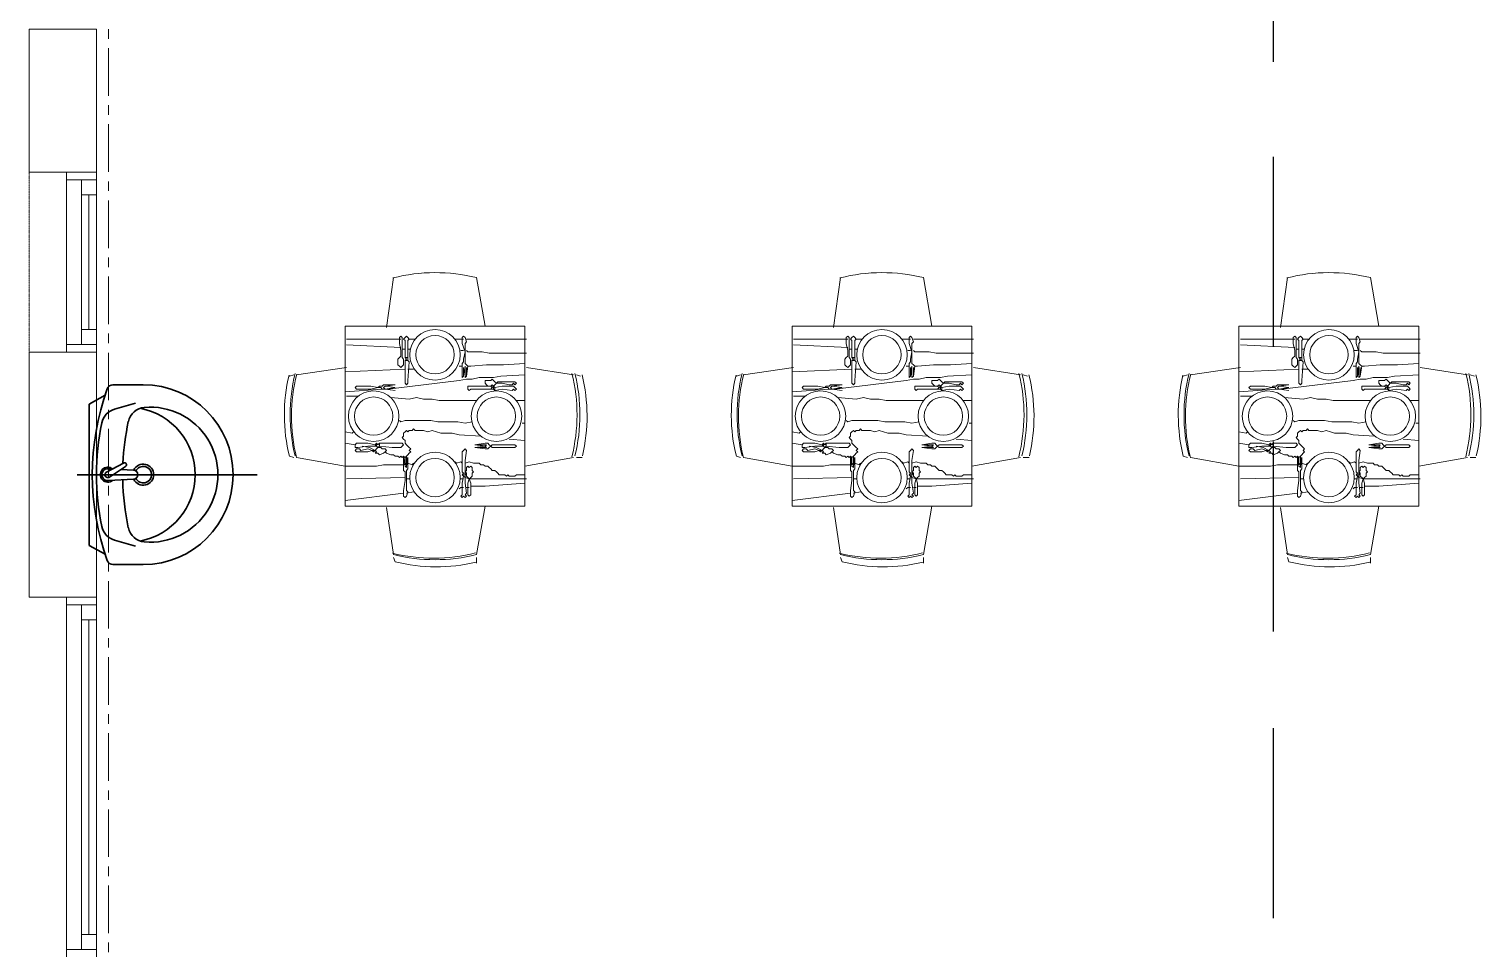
# Model space of a CAD drawing. Header units: millimetres. Extents: x 26027 to 581921, y 7230 to 233891.
# Drawn here: x 465586 to 470431, y 210907 to 213980 of the extents above; entities that cross this region are included whole.
import ezdxf

# ---------------------------------------------------------------- set-up
doc = ezdxf.new("R2010")
doc.units = ezdxf.units.MM
doc.header["$LTSCALE"] = 5
doc.linetypes.add('CENTER', pattern=[50.8, 31.75, -6.35, 6.35, -6.35])
doc.linetypes.add('HIDDEN2', pattern=[0.1875, 0.125, -0.0625])
for name, color, linetype, lineweight in [('Aluminum', 252, 'Continuous', 5), ('GE-ARCHITECTURAL_ELEMENTS', 8, 'Continuous', 30), ('Proj', 252, 'HIDDEN2', 5), ('SANIT', 252, 'Continuous', 5), ('Walls', 252, 'Continuous', 5)]:
    doc.layers.add(name, color=color, linetype=linetype, lineweight=lineweight)
for name, color, linetype in [('axes', 252, 'Continuous'), ('PDF2_Geometry', 252, 'Continuous'), ('PDF_Geometry', 252, 'Continuous')]:
    doc.layers.add(name, color=color, linetype=linetype)

# ---------------------------------------------------------------- blocks, each defined once
blk = doc.blocks.new('lav-manta 60')
at = {"layer": 'GE-ARCHITECTURAL_ELEMENTS'}
for p, q in [((-0.2658, -0.0529), (-0.2358, 0)), ((-0.2358, 0), (0.2358, 0)), ((0, 0.04), (0, -0.56)), ((0.2658, -0.0529), (0.2358, 0)), ((-0.3, -0.0789), (-0.3, -0.18)), ((-0.2185, -0.0841), (-0.2383, -0.1537)), ((-0.015, -0.1473), (-0.0199, -0.064)), ((0.0274, -0.121), (-0.0078, -0.0673)), ((0.0389, -0.1142), (0.0087, -0.0575)), ((0.0191, -0.077), (0.0199, -0.064)), ((0.2185, -0.0841), (0.2383, -0.1537)), ((0.3, -0.0789), (0.3, -0.18)), ((0.015, -0.1473), (0.0174, -0.1057))]:
    blk.add_line(p, q, dxfattribs=at)
for centre, radius, start, end in [((0, -0.8557), 0.8457, 70.1771, 109.8229), ((-0.1608, -0.1006), 0.06, 101.8086, 164.0794), ((0, -0.8696), 0.8457, 78.1914, 101.8086), ((0, -0.0617), 0.025, 320.7474, 220.368), ((0, -0.0617), 0.02, 353.2671, 186.682), ((0.1608, -0.1006), 0.06, 15.9206, 78.1914), ((-0.28, -0.0789), 0.02, 109.8229, 180), ((0, -0.0617), 0.00966, 25.4127, 215.9577), ((0.28, -0.0789), 0.02, 0, 70.1771), ((-0.1645, -0.189), 0.06, 102.0883, 174.8142), ((0, -0.9572), 0.8457, 91.1572, 102.0883), ((0, -0.9572), 0.8457, 88.5486, 88.844), ((0.0332, -0.1176), 0.00666, 210.6852, 30.6852), ((0, -0.9572), 0.8457, 77.9117, 87.4274), ((0.1645, -0.189), 0.06, 5.1858, 77.9117), ((0, -0.18), 0.3, 180, 0), ((0, -0.2039), 0.2252, 174.8142, 5.1858), ((0, -0.1282), 0.2252, 190.6097, 349.3903), ((0, -0.18), 0.035, 115.3106, 64.6894), ((0, -0.18), 0.0275, 117.1496, 62.8504), ((0, -0.1473), 0.015, 180, 0)]:
    blk.add_arc(centre, radius, start, end, dxfattribs=at)

msp = doc.modelspace()

# ---------------------------------------------------------------- linework, layer by layer
at = {"layer": 'Aluminum'}
for p, q in [((465710.8, 213502.3, 0), (465710.8, 212902.3, 0)), ((465810.8, 213502.3, 0), (465810.8, 212902.3, 0)), ((465710.8, 213477.3, 0), (465810.8, 213477.3, 0)), ((465760.8, 213477.3, 0), (465760.8, 212927.3, 0)), ((465760.8, 213427.3, 0), (465810.8, 213427.3, 0)), ((465785.8, 212977.3, 0), (465785.8, 213427.3, 0)), ((465760.8, 212977.3, 0), (465810.8, 212977.3, 0)), ((465710.8, 212927.3, 0), (465810.8, 212927.3, 0)), ((465710.8, 212084.3, 0), (465710.8, 210884.3, 0)), ((465710.8, 212059.3, 0), (465810.8, 212059.3, 0)), ((465760.8, 212059.3, 0), (465760.8, 210909.3, 0)), ((465810.8, 212084.3, 0), (465810.8, 210884.3, 0)), ((465760.8, 212009.3, 0), (465810.8, 212009.3, 0)), ((465785.8, 210959.3, 0), (465785.8, 212009.3, 0)), ((465760.8, 210959.3, 0), (465810.8, 210959.3, 0)), ((465710.8, 210909.3, 0), (465810.8, 210909.3, 0))]:
    msp.add_line(p, q, dxfattribs=at)
at = {"layer": 'axes', "linetype": 'CENTER', "lineweight": 0}
msp.add_line((465850.8, 120285.6, 2.4), (465850.8, 230891.1, 2.4), dxfattribs=at)
at = {"layer": 'PDF2_Geometry', "lineweight": 5, "elevation": -2.4}
for points in [[(466800.3, 213149.8, -0.124036), (467078.9, 213150.7), (467107.5, 212988.7)], [(468291.9, 213149.8, -0.124036), (468570.5, 213150.7), (468599.1, 212988.7)], [(469783.5, 213149.8, -0.124036), (470062.1, 213150.7), (470090.7, 212988.7)], [(466453.6, 212825.5, 0.120122), (466454.7, 212555.1), (466469, 212550.4)], [(466479.5, 212828.9, 0.124036), (466478.6, 212550.4), (466640.5, 212521.8), (466659.6, 212521.8), (466688.2, 212521.8), (466716.8, 212521.8), (466745.4, 212521.8), (466769.2, 212526.5), (466797.8, 212526.5), (466816.8, 212526.5), (466835.9, 212526.5), (466840.7, 212531.3), (466845.4, 212526.5), (466850.2, 212531.3), (466864.5, 212526.5), (466869.2, 212531.3)], [(467945.2, 212825.5, 0.120122), (467946.3, 212555.1), (467960.6, 212550.4)], [(467971.1, 212828.9, 0.124036), (467970.2, 212550.4), (468132.1, 212521.8), (468151.2, 212521.8), (468179.8, 212521.8), (468208.4, 212521.8), (468237, 212521.8), (468260.8, 212526.5), (468289.4, 212526.5), (468308.4, 212526.5), (468327.5, 212526.5), (468332.2, 212531.3), (468337, 212526.5), (468341.8, 212531.3), (468356.1, 212526.5), (468360.8, 212531.3)], [(469436.8, 212825.5, 0.120122), (469437.9, 212555.1), (469452.2, 212550.4)], [(469462.7, 212828.9, 0.124036), (469461.8, 212550.4), (469623.7, 212521.8), (469642.8, 212521.8), (469671.4, 212521.8), (469700, 212521.8), (469728.6, 212521.8), (469752.4, 212526.5), (469781, 212526.5), (469800, 212526.5), (469819.1, 212526.5), (469823.8, 212531.3), (469828.6, 212526.5), (469833.4, 212531.3), (469847.7, 212526.5), (469852.4, 212531.3)], [(467107.5, 212388.4), (467078.9, 212226.4, -0.122576), (466802.5, 212226.4), (466778.7, 212383.6)], [(468599.1, 212388.4), (468570.5, 212226.4, -0.122576), (468294.1, 212226.4), (468270.3, 212383.6)], [(470090.7, 212388.4), (470062.1, 212226.4, -0.122576), (469785.7, 212226.4), (469761.9, 212383.6)], [(467077.7, 212201.5, -0.120122), (466807.3, 212202.6), (466802.5, 212216.9)], [(468569.3, 212201.5, -0.120122), (468298.9, 212202.6), (468294.1, 212216.9)], [(470060.9, 212201.5, -0.120122), (469790.5, 212202.6), (469785.7, 212216.9)]]:
    msp.add_lwpolyline(points, format="xyb", dxfattribs=at)
for points in [[(466778.7, 212983.9), (466802.5, 213150.7)], [(468270.3, 212983.9), (468294.1, 213150.7)], [(469761.9, 212983.9), (469785.7, 213150.7)], [(466826.4, 212945.8), (466645.3, 212945.8)], [(466826.4, 212917.2), (466645.3, 212926.8)], [(466840.7, 212912.5), (466831.1, 212912.5)], [(466840.7, 212874.3), (466840.7, 212836.2), (466840.7, 212798.1), (466845.4, 212793.4), (466850.2, 212798.1), (466850.2, 212807.6), (466854.9, 212869.6), (466850.2, 212874.3), (466840.7, 212874.3), (466845.4, 212879.1), (466840.7, 212883.9), (466840.7, 212912.5), (466840.7, 212941), (466835.9, 212945.8), (466840.7, 212950.6), (466845.4, 212955.3), (466850.2, 212950.6), (466854.9, 212945.8), (466850.2, 212941), (466850.2, 212912.5), (466850.2, 212883.9), (466850.2, 212874.3)], [(466859.7, 212912.5), (466850.2, 212912.5)], [(466874, 212945.8), (466854.9, 212945.8)], [(467036, 212945.8), (467007.4, 212945.8)], [(467040.8, 212950.6), (467036, 212955.3)], [(467245.6, 212945.8), (467045.5, 212945.8)], [(468318, 212945.8), (468136.9, 212945.8)], [(468318, 212917.2), (468136.9, 212926.8)], [(468332.2, 212912.5), (468322.7, 212912.5)], [(468332.2, 212874.3), (468332.2, 212836.2), (468332.2, 212798.1), (468337, 212793.4), (468341.8, 212798.1), (468341.8, 212807.6), (468346.5, 212869.6), (468341.8, 212874.3), (468332.2, 212874.3), (468337, 212879.1), (468332.2, 212883.9), (468332.2, 212912.5), (468332.2, 212941), (468327.5, 212945.8), (468332.2, 212950.6), (468337, 212955.3), (468341.8, 212950.6), (468346.5, 212945.8), (468341.8, 212941), (468341.8, 212912.5), (468341.8, 212883.9), (468341.8, 212874.3)], [(468351.3, 212912.5), (468341.8, 212912.5)], [(468365.6, 212945.8), (468346.5, 212945.8)], [(468527.6, 212945.8), (468499, 212945.8)], [(468532.4, 212950.6), (468527.6, 212955.3)], [(468737.2, 212945.8), (468537.1, 212945.8)], [(469809.6, 212945.8), (469628.5, 212945.8)], [(469809.6, 212917.2), (469628.5, 212926.8)], [(469823.8, 212912.5), (469814.3, 212912.5)], [(469823.8, 212874.3), (469823.8, 212836.2), (469823.8, 212798.1), (469828.6, 212793.4), (469833.4, 212798.1), (469833.4, 212807.6), (469838.1, 212869.6), (469833.4, 212874.3), (469823.8, 212874.3), (469828.6, 212879.1), (469823.8, 212883.9), (469823.8, 212912.5), (469823.8, 212941), (469819.1, 212945.8), (469823.8, 212950.6), (469828.6, 212955.3), (469833.4, 212950.6), (469838.1, 212945.8), (469833.4, 212941), (469833.4, 212912.5), (469833.4, 212883.9), (469833.4, 212874.3)], [(469842.9, 212912.5), (469833.4, 212912.5)], [(469857.2, 212945.8), (469838.1, 212945.8)], [(470019.2, 212945.8), (469990.6, 212945.8)], [(470023.9, 212950.6), (470019.2, 212955.3)], [(470228.8, 212945.8), (470028.7, 212945.8)], [(466850.2, 212883.9), (466840.7, 212883.9), (466850.2, 212883.9)], [(467036, 212907.7), (467026.5, 212907.7)], [(467245.6, 212898.2), (467121.8, 212898.2), (467097.9, 212902.9), (467069.3, 212902.9), (467050.3, 212902.9), (467045.5, 212907.7)], [(467240.9, 212864.8), (467169.4, 212860.1), (467112.2, 212860.1), (467059.8, 212855.3), (467050.3, 212855.3)], [(468341.8, 212883.9), (468332.2, 212883.9), (468341.8, 212883.9)], [(468527.6, 212907.7), (468518.1, 212907.7)], [(468737.2, 212898.2), (468613.3, 212898.2), (468589.5, 212902.9), (468560.9, 212902.9), (468541.9, 212902.9), (468537.1, 212907.7)], [(468732.5, 212864.8), (468661, 212860.1), (468603.8, 212860.1), (468551.4, 212855.3), (468541.9, 212855.3)], [(469833.4, 212883.9), (469823.8, 212883.9), (469833.4, 212883.9)], [(470019.2, 212907.7), (470009.7, 212907.7)], [(470228.8, 212898.2), (470104.9, 212898.2), (470081.1, 212902.9), (470052.5, 212902.9), (470033.5, 212902.9), (470028.7, 212907.7)], [(470224.1, 212864.8), (470152.6, 212860.1), (470095.4, 212860.1), (470043, 212855.3), (470033.5, 212855.3)], [(466469, 212826.7), (466454.7, 212821.9)], [(466645.3, 212850.5), (466478.6, 212826.7)], [(466840.7, 212845.8), (466640.5, 212836.2)], [(467240.9, 212826.7), (467159.9, 212821.9), (467136, 212817.2), (467107.5, 212817.2), (467088.4, 212817.2), (467064.6, 212812.4), (467045.5, 212812.4), (467021.7, 212807.6), (466783.5, 212779.1)], [(466869.2, 212845.8), (466850.2, 212845.8)], [(467031.2, 212855.3), (467021.7, 212855.3)], [(467402.8, 212826.7), (467245.6, 212850.5)], [(467426.7, 212821.9), (467412.4, 212826.7)], [(467960.6, 212826.7), (467946.3, 212821.9)], [(468136.9, 212850.5), (467970.2, 212826.7)], [(468332.2, 212845.8), (468132.1, 212836.2)], [(468732.5, 212826.7), (468651.5, 212821.9), (468627.6, 212817.2), (468599.1, 212817.2), (468580, 212817.2), (468556.2, 212812.4), (468537.1, 212812.4), (468513.3, 212807.6), (468275.1, 212779.1)], [(468360.8, 212845.8), (468341.8, 212845.8)], [(468522.8, 212855.3), (468513.3, 212855.3)], [(468894.4, 212826.7), (468737.2, 212850.5)], [(468918.3, 212821.9), (468904, 212826.7)], [(469452.2, 212826.7), (469437.9, 212821.9)], [(469628.5, 212850.5), (469461.8, 212826.7)], [(469823.8, 212845.8), (469623.7, 212836.2)], [(470224.1, 212826.7), (470143.1, 212821.9), (470119.2, 212817.2), (470090.7, 212817.2), (470071.6, 212817.2), (470047.8, 212812.4), (470028.7, 212812.4), (470004.9, 212807.6), (469766.7, 212779.1)], [(469852.4, 212845.8), (469833.4, 212845.8)], [(470014.4, 212855.3), (470004.9, 212855.3)], [(470386, 212826.7), (470228.8, 212850.5)], [(470409.9, 212821.9), (470395.6, 212826.7)], [(466764.4, 212779.1), (466640.5, 212769.5)], [(467131.3, 212783.8), (467126.5, 212788.6), (467088.4, 212788.6), (467050.3, 212788.6), (467050.3, 212779.1), (467055, 212774.3), (467059.8, 212779.1), (467126.5, 212779.1)], [(467136, 212779.1), (467140.8, 212774.3), (467164.6, 212779.1), (467198, 212774.3), (467202.7, 212779.1), (467207.5, 212774.3), (467212.3, 212779.1), (467207.5, 212783.8), (467202.7, 212788.6), (467164.6, 212788.6), (467140.8, 212783.8), (467136, 212788.6)], [(467140.8, 212774.3), (467140.8, 212783.8)], [(468256, 212779.1), (468132.1, 212769.5)], [(468622.9, 212783.8), (468618.1, 212788.6), (468580, 212788.6), (468541.9, 212788.6), (468541.9, 212779.1), (468546.6, 212774.3), (468551.4, 212779.1), (468618.1, 212779.1)], [(468627.6, 212779.1), (468632.4, 212774.3), (468656.2, 212779.1), (468689.6, 212774.3), (468694.3, 212779.1), (468699.1, 212774.3), (468703.9, 212779.1), (468699.1, 212783.8), (468694.3, 212788.6), (468656.2, 212788.6), (468632.4, 212783.8), (468627.6, 212788.6)], [(468632.4, 212774.3), (468632.4, 212783.8)], [(469747.6, 212779.1), (469623.7, 212769.5)], [(470114.5, 212783.8), (470109.7, 212788.6), (470071.6, 212788.6), (470033.5, 212788.6), (470033.5, 212779.1), (470038.2, 212774.3), (470043, 212779.1), (470109.7, 212779.1)], [(470119.2, 212779.1), (470124, 212774.3), (470147.8, 212779.1), (470181.2, 212774.3), (470185.9, 212779.1), (470190.7, 212774.3), (470195.5, 212779.1), (470190.7, 212783.8), (470185.9, 212788.6), (470147.8, 212788.6), (470124, 212783.8), (470119.2, 212788.6)], [(470124, 212774.3), (470124, 212783.8)], [(466683.4, 212755.2), (466645.3, 212755.2)], [(467078.9, 212740.9), (467050.3, 212740.9), (467012.2, 212740.9), (466983.6, 212740.9), (466955, 212740.9), (466931.2, 212745.7), (466902.6, 212745.7), (466878.8, 212750.5), (466854.9, 212745.7), (466793, 212750.5)], [(467240.9, 212740.9), (467212.3, 212740.9)], [(468175, 212755.2), (468136.9, 212755.2)], [(468570.5, 212740.9), (468541.9, 212740.9), (468503.8, 212740.9), (468475.2, 212740.9), (468446.6, 212740.9), (468422.8, 212745.7), (468394.2, 212745.7), (468370.4, 212750.5), (468346.5, 212745.7), (468284.6, 212750.5)], [(468732.5, 212740.9), (468703.9, 212740.9)], [(469666.6, 212755.2), (469628.5, 212755.2)], [(470062.1, 212740.9), (470033.5, 212740.9), (469995.4, 212740.9), (469966.8, 212740.9), (469938.2, 212740.9), (469914.4, 212745.7), (469885.8, 212745.7), (469862, 212750.5), (469838.1, 212745.7), (469776.2, 212750.5)], [(470224.1, 212740.9), (470195.5, 212740.9)], [(467064.6, 212669.5), (467040.8, 212664.7), (467016.9, 212669.5), (466997.9, 212669.5), (466969.3, 212669.5), (466950.2, 212669.5), (466926.4, 212674.2), (466907.4, 212674.2), (466888.3, 212674.2), (466869.2, 212674.2), (466859.7, 212674.2), (466840.7, 212674.2), (466826.4, 212669.5), (466821.6, 212674.2)], [(468556.2, 212669.5), (468532.4, 212664.7), (468508.5, 212669.5), (468489.5, 212669.5), (468460.9, 212669.5), (468441.8, 212669.5), (468418, 212674.2), (468399, 212674.2), (468379.9, 212674.2), (468360.8, 212674.2), (468351.3, 212674.2), (468332.2, 212674.2), (468318, 212669.5), (468313.2, 212674.2)], [(470047.8, 212669.5), (470023.9, 212664.7), (470000.1, 212669.5), (469981.1, 212669.5), (469952.5, 212669.5), (469933.4, 212669.5), (469909.6, 212674.2), (469890.5, 212674.2), (469871.5, 212674.2), (469852.4, 212674.2), (469842.9, 212674.2), (469823.8, 212674.2), (469809.6, 212669.5), (469804.8, 212674.2)], [(466669.1, 212636.1), (466664.4, 212631.4), (466640.5, 212636.1)], [(467093.2, 212621.8), (467021.7, 212626.6), (466997.9, 212631.4), (466978.8, 212631.4), (466959.8, 212631.4), (466945.5, 212636.1), (466931.2, 212640.9), (466916.9, 212636.1), (466902.6, 212640.9), (466893.1, 212640.9), (466883.5, 212640.9), (466874, 212640.9), (466869.2, 212645.7), (466864.5, 212640.9), (466854.9, 212640.9), (466850.2, 212636.1), (466845.4, 212640.9), (466840.7, 212636.1), (466835.9, 212631.4), (466835.9, 212621.8), (466831.1, 212617.1), (466835.9, 212612.3), (466840.7, 212607.5), (466840.7, 212598), (466845.4, 212593.2), (466850.2, 212588.5), (466854.9, 212583.7), (466859.7, 212579), (466854.9, 212574.2), (466859.7, 212569.4), (466854.9, 212564.7), (466850.2, 212559.9), (466845.4, 212555.1), (466840.7, 212550.4), (466835.9, 212555.1), (466831.1, 212550.4), (466826.4, 212555.1), (466821.6, 212550.4), (466816.8, 212555.1), (466807.3, 212555.1), (466802.5, 212559.9), (466793, 212559.9), (466778.7, 212564.7), (466774, 212569.4)], [(467240.9, 212664.7), (467231.3, 212664.7)], [(468160.7, 212636.1), (468156, 212631.4), (468132.1, 212636.1)], [(468584.8, 212621.8), (468513.3, 212626.6), (468489.5, 212631.4), (468470.4, 212631.4), (468451.4, 212631.4), (468437.1, 212636.1), (468422.8, 212640.9), (468408.5, 212636.1), (468394.2, 212640.9), (468384.7, 212640.9), (468375.1, 212640.9), (468365.6, 212640.9), (468360.8, 212645.7), (468356.1, 212640.9), (468346.5, 212640.9), (468341.8, 212636.1), (468337, 212640.9), (468332.2, 212636.1), (468327.5, 212631.4), (468327.5, 212621.8), (468322.7, 212617.1), (468327.5, 212612.3), (468332.2, 212607.5), (468332.2, 212598), (468337, 212593.2), (468341.8, 212588.5), (468346.5, 212583.7), (468351.3, 212579), (468346.5, 212574.2), (468351.3, 212569.4), (468346.5, 212564.7), (468341.8, 212559.9), (468337, 212555.1), (468332.2, 212550.4), (468327.5, 212555.1), (468322.7, 212550.4), (468318, 212555.1), (468313.2, 212550.4), (468308.4, 212555.1), (468298.9, 212555.1), (468294.1, 212559.9), (468284.6, 212559.9), (468270.3, 212564.7), (468265.5, 212569.4)], [(468732.5, 212664.7), (468722.9, 212664.7)], [(469652.3, 212636.1), (469647.6, 212631.4), (469623.7, 212636.1)], [(470076.4, 212621.8), (470004.9, 212626.6), (469981.1, 212631.4), (469962, 212631.4), (469943, 212631.4), (469928.7, 212636.1), (469914.4, 212640.9), (469900.1, 212636.1), (469885.8, 212640.9), (469876.3, 212640.9), (469866.7, 212640.9), (469857.2, 212640.9), (469852.4, 212645.7), (469847.7, 212640.9), (469838.1, 212640.9), (469833.4, 212636.1), (469828.6, 212640.9), (469823.8, 212636.1), (469819.1, 212631.4), (469819.1, 212621.8), (469814.3, 212617.1), (469819.1, 212612.3), (469823.8, 212607.5), (469823.8, 212598), (469828.6, 212593.2), (469833.4, 212588.5), (469838.1, 212583.7), (469842.9, 212579), (469838.1, 212574.2), (469842.9, 212569.4), (469838.1, 212564.7), (469833.4, 212559.9), (469828.6, 212555.1), (469823.8, 212550.4), (469819.1, 212555.1), (469814.3, 212550.4), (469809.6, 212555.1), (469804.8, 212550.4), (469800, 212555.1), (469790.5, 212555.1), (469785.7, 212559.9), (469776.2, 212559.9), (469761.9, 212564.7), (469757.1, 212569.4)], [(470224.1, 212664.7), (470214.5, 212664.7)], [(466673.9, 212593.2), (466640.5, 212598)], [(466740.6, 212574.2), (466721.5, 212583.7), (466697.7, 212588.5)], [(466740.6, 212593.2), (466745.4, 212588.5), (466745.4, 212598)], [(466754.9, 212588.5), (466797.8, 212583.7), (466826.4, 212583.7), (466831.1, 212588.5), (466835.9, 212593.2), (466831.1, 212598), (466821.6, 212598), (466754.9, 212598)], [(467045.5, 212498), (467040.8, 212502.7), (467045.5, 212507.5), (467045.5, 212517), (467050.3, 212521.8), (467055, 212517), (467059.8, 212521.8), (467064.6, 212517), (467064.6, 212507.5), (467069.3, 212502.7), (467064.6, 212498), (467064.6, 212488.4), (467059.8, 212483.7), (467055, 212478.9), (467059.8, 212464.6), (467059.8, 212436), (467059.8, 212426.5), (467055, 212421.7), (467050.3, 212426.5), (467050.3, 212436), (467050.3, 212464.6), (467055, 212478.9), (467050.3, 212483.7), (467045.5, 212488.4), (467045.5, 212498), (467040.8, 212502.7), (467040.8, 212540.8), (467045.5, 212574.2), (467040.8, 212579), (467036, 212574.2), (467031.2, 212569.4), (467031.2, 212502.7), (467036, 212498), (467045.5, 212498), (467040.8, 212493.2), (467040.8, 212483.7), (467040.8, 212464.6), (467045.5, 212431.3), (467040.8, 212426.5), (467045.5, 212421.7), (467040.8, 212417), (467036, 212421.7), (467031.2, 212417), (467026.5, 212421.7), (467031.2, 212426.5), (467031.2, 212464.6), (467036, 212488.4), (467031.2, 212493.2)], [(467240.9, 212607.5), (467188.5, 212612.3)], [(468165.5, 212593.2), (468132.1, 212598)], [(468232.2, 212574.2), (468213.1, 212583.7), (468189.3, 212588.5)], [(468232.2, 212593.2), (468237, 212588.5), (468237, 212598)], [(468246.5, 212588.5), (468289.4, 212583.7), (468318, 212583.7), (468322.7, 212588.5), (468327.5, 212593.2), (468322.7, 212598), (468313.2, 212598), (468246.5, 212598)], [(468537.1, 212498), (468532.4, 212502.7), (468537.1, 212507.5), (468537.1, 212517), (468541.9, 212521.8), (468546.6, 212517), (468551.4, 212521.8), (468556.2, 212517), (468556.2, 212507.5), (468560.9, 212502.7), (468556.2, 212498), (468556.2, 212488.4), (468551.4, 212483.7), (468546.6, 212478.9), (468551.4, 212464.6), (468551.4, 212436), (468551.4, 212426.5), (468546.6, 212421.7), (468541.9, 212426.5), (468541.9, 212436), (468541.9, 212464.6), (468546.6, 212478.9), (468541.9, 212483.7), (468537.1, 212488.4), (468537.1, 212498), (468532.4, 212502.7), (468532.4, 212540.8), (468537.1, 212574.2), (468532.4, 212579), (468527.6, 212574.2), (468522.8, 212569.4), (468522.8, 212502.7), (468527.6, 212498), (468537.1, 212498), (468532.4, 212493.2), (468532.4, 212483.7), (468532.4, 212464.6), (468537.1, 212431.3), (468532.4, 212426.5), (468537.1, 212421.7), (468532.4, 212417), (468527.6, 212421.7), (468522.8, 212417), (468518.1, 212421.7), (468522.8, 212426.5), (468522.8, 212464.6), (468527.6, 212488.4), (468522.8, 212493.2)], [(468732.5, 212607.5), (468680, 212612.3)], [(469657.1, 212593.2), (469623.7, 212598)], [(469723.8, 212574.2), (469704.7, 212583.7), (469680.9, 212588.5)], [(469723.8, 212593.2), (469728.6, 212588.5), (469728.6, 212598)], [(469738.1, 212588.5), (469781, 212583.7), (469809.6, 212583.7), (469814.3, 212588.5), (469819.1, 212593.2), (469814.3, 212598), (469804.8, 212598), (469738.1, 212598)], [(470028.7, 212498), (470023.9, 212502.7), (470028.7, 212507.5), (470028.7, 212517), (470033.5, 212521.8), (470038.2, 212517), (470043, 212521.8), (470047.8, 212517), (470047.8, 212507.5), (470052.5, 212502.7), (470047.8, 212498), (470047.8, 212488.4), (470043, 212483.7), (470038.2, 212478.9), (470043, 212464.6), (470043, 212436), (470043, 212426.5), (470038.2, 212421.7), (470033.5, 212426.5), (470033.5, 212436), (470033.5, 212464.6), (470038.2, 212478.9), (470033.5, 212483.7), (470028.7, 212488.4), (470028.7, 212498), (470023.9, 212502.7), (470023.9, 212540.8), (470028.7, 212574.2), (470023.9, 212579), (470019.2, 212574.2), (470014.4, 212569.4), (470014.4, 212502.7), (470019.2, 212498), (470028.7, 212498), (470023.9, 212493.2), (470023.9, 212483.7), (470023.9, 212464.6), (470028.7, 212431.3), (470023.9, 212426.5), (470028.7, 212421.7), (470023.9, 212417), (470019.2, 212421.7), (470014.4, 212417), (470009.7, 212421.7), (470014.4, 212426.5), (470014.4, 212464.6), (470019.2, 212488.4), (470014.4, 212493.2)], [(470224.1, 212607.5), (470171.6, 212612.3)], [(466840.7, 212417), (466835.9, 212421.7), (466835.9, 212431.3), (466835.9, 212440.8), (466840.7, 212474.1), (466840.7, 212493.2), (466840.7, 212502.7), (466835.9, 212507.5), (466835.9, 212517), (466835.9, 212555.1), (466840.7, 212521.8), (466840.7, 212550.4), (466840.7, 212521.8), (466845.4, 212517), (466845.4, 212555.1), (466850.2, 212521.8), (466850.2, 212550.4), (466850.2, 212521.8), (466850.2, 212512.3), (466845.4, 212507.5), (466845.4, 212498), (466845.4, 212469.4), (466845.4, 212440.8), (466850.2, 212436), (466845.4, 212421.7), (466840.7, 212417), (466845.4, 212421.7)], [(467007.4, 212536.1), (467012.2, 212531.3), (467026.5, 212536.1), (467031.2, 212531.3)], [(467040.8, 212531.3), (467055, 212536.1), (467069.3, 212531.3), (467078.9, 212531.3), (467088.4, 212531.3), (467093.2, 212526.5), (467102.7, 212526.5), (467107.5, 212521.8), (467117, 212521.8), (467121.8, 212517), (467126.5, 212512.3), (467131.3, 212507.5), (467140.8, 212507.5), (467145.6, 212502.7), (467150.3, 212498), (467155.1, 212493.2), (467164.6, 212493.2), (467174.2, 212493.2), (467178.9, 212488.4), (467183.7, 212493.2), (467188.5, 212488.4), (467198, 212488.4), (467207.5, 212488.4), (467212.3, 212493.2), (467240.9, 212493.2)], [(467240.9, 212521.8), (467402.8, 212550.4)], [(467412.4, 212550.4), (467431.4, 212550.4)], [(468332.2, 212417), (468327.5, 212421.7), (468327.5, 212431.3), (468327.5, 212440.8), (468332.2, 212474.1), (468332.2, 212493.2), (468332.2, 212502.7), (468327.5, 212507.5), (468327.5, 212517), (468327.5, 212555.1), (468332.2, 212521.8), (468332.2, 212550.4), (468332.2, 212521.8), (468337, 212517), (468337, 212555.1), (468341.8, 212521.8), (468341.8, 212550.4), (468341.8, 212521.8), (468341.8, 212512.3), (468337, 212507.5), (468337, 212498), (468337, 212469.4), (468337, 212440.8), (468341.8, 212436), (468337, 212421.7), (468332.2, 212417), (468337, 212421.7)], [(468499, 212536.1), (468503.8, 212531.3), (468518.1, 212536.1), (468522.8, 212531.3)], [(468532.4, 212531.3), (468546.6, 212536.1), (468560.9, 212531.3), (468570.5, 212531.3), (468580, 212531.3), (468584.8, 212526.5), (468594.3, 212526.5), (468599.1, 212521.8), (468608.6, 212521.8), (468613.3, 212517), (468618.1, 212512.3), (468622.9, 212507.5), (468632.4, 212507.5), (468637.2, 212502.7), (468641.9, 212498), (468646.7, 212493.2), (468656.2, 212493.2), (468665.8, 212493.2), (468670.5, 212488.4), (468675.3, 212493.2), (468680, 212488.4), (468689.6, 212488.4), (468699.1, 212488.4), (468703.9, 212493.2), (468732.5, 212493.2)], [(468732.5, 212521.8), (468894.4, 212550.4)], [(468904, 212550.4), (468923, 212550.4)], [(469823.8, 212417), (469819.1, 212421.7), (469819.1, 212431.3), (469819.1, 212440.8), (469823.8, 212474.1), (469823.8, 212493.2), (469823.8, 212502.7), (469819.1, 212507.5), (469819.1, 212517), (469819.1, 212555.1), (469823.8, 212521.8), (469823.8, 212550.4), (469823.8, 212521.8), (469828.6, 212517), (469828.6, 212555.1), (469833.4, 212521.8), (469833.4, 212550.4), (469833.4, 212521.8), (469833.4, 212512.3), (469828.6, 212507.5), (469828.6, 212498), (469828.6, 212469.4), (469828.6, 212440.8), (469833.4, 212436), (469828.6, 212421.7), (469823.8, 212417), (469828.6, 212421.7)], [(469990.6, 212536.1), (469995.4, 212531.3), (470009.7, 212536.1), (470014.4, 212531.3)], [(470023.9, 212531.3), (470038.2, 212536.1), (470052.5, 212531.3), (470062.1, 212531.3), (470071.6, 212531.3), (470076.4, 212526.5), (470085.9, 212526.5), (470090.7, 212521.8), (470100.2, 212521.8), (470104.9, 212517), (470109.7, 212512.3), (470114.5, 212507.5), (470124, 212507.5), (470128.8, 212502.7), (470133.5, 212498), (470138.3, 212493.2), (470147.8, 212493.2), (470157.4, 212493.2), (470162.1, 212488.4), (470166.9, 212493.2), (470171.6, 212488.4), (470181.2, 212488.4), (470190.7, 212488.4), (470195.5, 212493.2), (470224.1, 212493.2)], [(470224.1, 212521.8), (470386, 212550.4)], [(470395.6, 212550.4), (470414.6, 212550.4)], [(466840.7, 212483.7), (466645.3, 212478.9)], [(466854.9, 212478.9), (466845.4, 212478.9)], [(467036, 212478.9), (467026.5, 212478.9)], [(467040.8, 212493.2), (467031.2, 212493.2), (467036, 212498)], [(467245.6, 212478.9), (467055, 212478.9), (467040.8, 212483.7), (467036, 212488.4)], [(468332.2, 212483.7), (468136.9, 212478.9)], [(468346.5, 212478.9), (468337, 212478.9)], [(468527.6, 212478.9), (468518.1, 212478.9)], [(468532.4, 212493.2), (468522.8, 212493.2), (468527.6, 212498)], [(468737.2, 212478.9), (468546.6, 212478.9), (468532.4, 212483.7), (468527.6, 212488.4)], [(469823.8, 212483.7), (469628.5, 212478.9)], [(469838.1, 212478.9), (469828.6, 212478.9)], [(470019.2, 212478.9), (470009.7, 212478.9)], [(470023.9, 212493.2), (470014.4, 212493.2), (470019.2, 212498)], [(470228.8, 212478.9), (470038.2, 212478.9), (470023.9, 212483.7), (470019.2, 212488.4)], [(466835.9, 212431.3), (466640.5, 212407.4)], [(466869.2, 212436), (466845.4, 212431.3)], [(467036, 212450.3), (467026.5, 212450.3), (467021.7, 212445.6)], [(467055, 212450.3), (467045.5, 212450.3)], [(467240.9, 212464.6), (467107.5, 212455.1), (467078.9, 212455.1), (467059.8, 212455.1)], [(468327.5, 212431.3), (468132.1, 212407.4)], [(468360.8, 212436), (468337, 212431.3)], [(468527.6, 212450.3), (468518.1, 212450.3), (468513.3, 212445.6)], [(468546.6, 212450.3), (468537.1, 212450.3)], [(468732.5, 212464.6), (468599.1, 212455.1), (468570.5, 212455.1), (468551.4, 212455.1)], [(469819.1, 212431.3), (469623.7, 212407.4)], [(469852.4, 212436), (469828.6, 212431.3)], [(470019.2, 212450.3), (470009.7, 212450.3), (470004.9, 212445.6)], [(470038.2, 212450.3), (470028.7, 212450.3)], [(470224.1, 212464.6), (470090.7, 212455.1), (470062.1, 212455.1), (470043, 212455.1)], [(467078.9, 212216.9), (467078.9, 212197.8)], [(468570.5, 212216.9), (468570.5, 212197.8)], [(470062.1, 212216.9), (470062.1, 212197.8)]]:
    msp.add_lwpolyline(points, dxfattribs=at)
for points in [[(466640.5, 212988.7), (466640.5, 212388.4), (467240.9, 212388.4), (467240.9, 212988.7)], [(468132.1, 212988.7), (468132.1, 212388.4), (468732.5, 212388.4), (468732.5, 212988.7)], [(469623.7, 212988.7), (469623.7, 212388.4), (470224.1, 212388.4), (470224.1, 212988.7)], [(466816.8, 212879.1), (466821.6, 212883.9), (466826.4, 212888.6), (466826.4, 212898.2), (466826.4, 212907.7), (466821.6, 212931.5), (466821.6, 212941), (466821.6, 212950.6), (466826.4, 212955.3), (466831.1, 212950.6), (466831.1, 212941), (466831.1, 212931.5), (466831.1, 212912.5), (466831.1, 212893.4), (466831.1, 212883.9), (466835.9, 212879.1), (466835.9, 212869.6), (466835.9, 212860.1), (466831.1, 212855.3), (466826.4, 212850.5), (466821.6, 212855.3), (466816.8, 212860.1), (466816.8, 212869.6)], [(467036, 212850.5), (467036, 212821.9), (467031.2, 212817.2), (467031.2, 212855.3), (467031.2, 212864.8), (467036, 212869.6), (467036, 212879.1), (467040.8, 212902.9), (467031.2, 212931.5), (467031.2, 212941), (467031.2, 212950.6), (467036, 212955.3), (467040.8, 212950.6), (467045.5, 212936.3), (467040.8, 212931.5), (467040.8, 212902.9), (467040.8, 212874.3), (467040.8, 212864.8), (467045.5, 212860.1), (467050.3, 212855.3), (467045.5, 212821.9), (467045.5, 212850.5), (467045.5, 212821.9), (467040.8, 212817.2), (467040.8, 212855.3), (467036, 212821.9)], [(468308.4, 212879.1), (468313.2, 212883.9), (468318, 212888.6), (468318, 212898.2), (468318, 212907.7), (468313.2, 212931.5), (468313.2, 212941), (468313.2, 212950.6), (468318, 212955.3), (468322.7, 212950.6), (468322.7, 212941), (468322.7, 212931.5), (468322.7, 212912.5), (468322.7, 212893.4), (468322.7, 212883.9), (468327.5, 212879.1), (468327.5, 212869.6), (468327.5, 212860.1), (468322.7, 212855.3), (468318, 212850.5), (468313.2, 212855.3), (468308.4, 212860.1), (468308.4, 212869.6)], [(468527.6, 212850.5), (468527.6, 212821.9), (468522.8, 212817.2), (468522.8, 212855.3), (468522.8, 212864.8), (468527.6, 212869.6), (468527.6, 212879.1), (468532.4, 212902.9), (468522.8, 212931.5), (468522.8, 212941), (468522.8, 212950.6), (468527.6, 212955.3), (468532.4, 212950.6), (468537.1, 212936.3), (468532.4, 212931.5), (468532.4, 212902.9), (468532.4, 212874.3), (468532.4, 212864.8), (468537.1, 212860.1), (468541.9, 212855.3), (468537.1, 212821.9), (468537.1, 212850.5), (468537.1, 212821.9), (468532.4, 212817.2), (468532.4, 212855.3), (468527.6, 212821.9)], [(469800, 212879.1), (469804.8, 212883.9), (469809.6, 212888.6), (469809.6, 212898.2), (469809.6, 212907.7), (469804.8, 212931.5), (469804.8, 212941), (469804.8, 212950.6), (469809.6, 212955.3), (469814.3, 212950.6), (469814.3, 212941), (469814.3, 212931.5), (469814.3, 212912.5), (469814.3, 212893.4), (469814.3, 212883.9), (469819.1, 212879.1), (469819.1, 212869.6), (469819.1, 212860.1), (469814.3, 212855.3), (469809.6, 212850.5), (469804.8, 212855.3), (469800, 212860.1), (469800, 212869.6)], [(470019.2, 212850.5), (470019.2, 212821.9), (470014.4, 212817.2), (470014.4, 212855.3), (470014.4, 212864.8), (470019.2, 212869.6), (470019.2, 212879.1), (470023.9, 212902.9), (470014.4, 212931.5), (470014.4, 212941), (470014.4, 212950.6), (470019.2, 212955.3), (470023.9, 212950.6), (470028.7, 212936.3), (470023.9, 212931.5), (470023.9, 212902.9), (470023.9, 212874.3), (470023.9, 212864.8), (470028.7, 212860.1), (470033.5, 212855.3), (470028.7, 212821.9), (470028.7, 212850.5), (470028.7, 212821.9), (470023.9, 212817.2), (470023.9, 212855.3), (470019.2, 212821.9)], [(466673.9, 212783.8), (466678.7, 212788.6), (466688.2, 212788.6), (466697.7, 212788.6), (466726.3, 212788.6), (466750.1, 212783.8), (466726.3, 212779.1), (466697.7, 212779.1), (466688.2, 212779.1), (466678.7, 212779.1)], [(466764.4, 212779.1), (466759.7, 212783.8), (466750.1, 212783.8), (466754.9, 212788.6), (466764.4, 212788.6), (466769.2, 212793.4), (466778.7, 212793.4), (466807.3, 212793.4), (466774, 212788.6), (466807.3, 212783.8), (466774, 212779.1), (466807.3, 212774.3), (466774, 212779.1)], [(466774, 212779.1), (466807.3, 212783.8), (466774, 212788.6), (466769.2, 212783.8)], [(467131.3, 212812.4), (467136, 212807.6), (467140.8, 212802.9), (467145.6, 212798.1), (467150.3, 212802.9), (467169.4, 212802.9), (467188.5, 212802.9), (467198, 212802.9), (467207.5, 212802.9), (467212.3, 212798.1), (467207.5, 212793.4), (467202.7, 212798.1), (467198, 212793.4), (467188.5, 212793.4), (467164.6, 212798.1), (467155.1, 212798.1), (467145.6, 212798.1), (467140.8, 212793.4), (467136, 212788.6), (467131.3, 212793.4), (467126.5, 212788.6), (467117, 212788.6), (467112.2, 212793.4), (467107.5, 212798.1), (467107.5, 212807.6), (467117, 212807.6), (467126.5, 212807.6)], [(467136, 212779.1), (467126.5, 212779.1), (467131.3, 212783.8), (467136, 212788.6)], [(468165.5, 212783.8), (468170.3, 212788.6), (468179.8, 212788.6), (468189.3, 212788.6), (468217.9, 212788.6), (468241.7, 212783.8), (468217.9, 212779.1), (468189.3, 212779.1), (468179.8, 212779.1), (468170.3, 212779.1)], [(468256, 212779.1), (468251.3, 212783.8), (468241.7, 212783.8), (468246.5, 212788.6), (468256, 212788.6), (468260.8, 212793.4), (468270.3, 212793.4), (468298.9, 212793.4), (468265.5, 212788.6), (468298.9, 212783.8), (468265.5, 212779.1), (468298.9, 212774.3), (468265.5, 212779.1)], [(468265.5, 212779.1), (468298.9, 212783.8), (468265.5, 212788.6), (468260.8, 212783.8)], [(468622.9, 212812.4), (468627.6, 212807.6), (468632.4, 212802.9), (468637.2, 212798.1), (468641.9, 212802.9), (468661, 212802.9), (468680, 212802.9), (468689.6, 212802.9), (468699.1, 212802.9), (468703.9, 212798.1), (468699.1, 212793.4), (468694.3, 212798.1), (468689.6, 212793.4), (468680, 212793.4), (468656.2, 212798.1), (468646.7, 212798.1), (468637.2, 212798.1), (468632.4, 212793.4), (468627.6, 212788.6), (468622.9, 212793.4), (468618.1, 212788.6), (468608.6, 212788.6), (468603.8, 212793.4), (468599.1, 212798.1), (468599.1, 212807.6), (468608.6, 212807.6), (468618.1, 212807.6)], [(468627.6, 212779.1), (468618.1, 212779.1), (468622.9, 212783.8), (468627.6, 212788.6)], [(469657.1, 212783.8), (469661.9, 212788.6), (469671.4, 212788.6), (469680.9, 212788.6), (469709.5, 212788.6), (469733.3, 212783.8), (469709.5, 212779.1), (469680.9, 212779.1), (469671.4, 212779.1), (469661.9, 212779.1)], [(469747.6, 212779.1), (469742.9, 212783.8), (469733.3, 212783.8), (469738.1, 212788.6), (469747.6, 212788.6), (469752.4, 212793.4), (469761.9, 212793.4), (469790.5, 212793.4), (469757.1, 212788.6), (469790.5, 212783.8), (469757.1, 212779.1), (469790.5, 212774.3), (469757.1, 212779.1)], [(469757.1, 212779.1), (469790.5, 212783.8), (469757.1, 212788.6), (469752.4, 212783.8)], [(470114.5, 212812.4), (470119.2, 212807.6), (470124, 212802.9), (470128.8, 212798.1), (470133.5, 212802.9), (470152.6, 212802.9), (470171.6, 212802.9), (470181.2, 212802.9), (470190.7, 212802.9), (470195.5, 212798.1), (470190.7, 212793.4), (470185.9, 212798.1), (470181.2, 212793.4), (470171.6, 212793.4), (470147.8, 212798.1), (470138.3, 212798.1), (470128.8, 212798.1), (470124, 212793.4), (470119.2, 212788.6), (470114.5, 212793.4), (470109.7, 212788.6), (470100.2, 212788.6), (470095.4, 212793.4), (470090.7, 212798.1), (470090.7, 212807.6), (470100.2, 212807.6), (470109.7, 212807.6)], [(470119.2, 212779.1), (470109.7, 212779.1), (470114.5, 212783.8), (470119.2, 212788.6)], [(466750.1, 212593.2), (466754.9, 212598), (466754.9, 212588.5), (466750.1, 212583.7), (466745.4, 212588.5), (466716.8, 212588.5), (466683.4, 212583.7), (466673.9, 212583.7), (466673.9, 212593.2), (466678.7, 212598), (466688.2, 212598), (466716.8, 212598), (466740.6, 212593.2), (466745.4, 212598)], [(466754.9, 212559.9), (466750.1, 212564.7), (466740.6, 212564.7), (466745.4, 212569.4), (466740.6, 212574.2), (466735.8, 212569.4), (466731.1, 212574.2), (466716.8, 212569.4), (466697.7, 212569.4), (466688.2, 212569.4), (466678.7, 212569.4), (466673.9, 212574.2), (466678.7, 212579), (466688.2, 212579), (466693, 212574.2), (466716.8, 212579), (466731.1, 212574.2), (466740.6, 212574.2), (466745.4, 212579), (466750.1, 212583.7), (466759.7, 212583.7), (466764.4, 212579), (466774, 212579), (466778.7, 212574.2), (466774, 212569.4), (466769.2, 212564.7)], [(467121.8, 212593.2), (467126.5, 212588.5), (467121.8, 212583.7), (467117, 212579), (467107.5, 212579), (467074.1, 212583.7), (467107.5, 212588.5), (467074.1, 212593.2), (467107.5, 212598), (467117, 212598)], [(467112.2, 212593.2), (467107.5, 212588.5), (467074.1, 212593.2)], [(467074.1, 212583.7), (467112.2, 212583.7), (467107.5, 212588.5)], [(467207.5, 212593.2), (467212.3, 212588.5), (467207.5, 212583.7), (467198, 212583.7), (467188.5, 212583.7), (467159.9, 212583.7), (467131.3, 212583.7), (467126.5, 212588.5), (467131.3, 212593.2), (467159.9, 212593.2), (467188.5, 212593.2), (467198, 212593.2)], [(468241.7, 212593.2), (468246.5, 212598), (468246.5, 212588.5), (468241.7, 212583.7), (468237, 212588.5), (468208.4, 212588.5), (468175, 212583.7), (468165.5, 212583.7), (468165.5, 212593.2), (468170.3, 212598), (468179.8, 212598), (468208.4, 212598), (468232.2, 212593.2), (468237, 212598)], [(468246.5, 212559.9), (468241.7, 212564.7), (468232.2, 212564.7), (468237, 212569.4), (468232.2, 212574.2), (468227.4, 212569.4), (468222.7, 212574.2), (468208.4, 212569.4), (468189.3, 212569.4), (468179.8, 212569.4), (468170.3, 212569.4), (468165.5, 212574.2), (468170.3, 212579), (468179.8, 212579), (468184.6, 212574.2), (468208.4, 212579), (468222.7, 212574.2), (468232.2, 212574.2), (468237, 212579), (468241.7, 212583.7), (468251.3, 212583.7), (468256, 212579), (468265.5, 212579), (468270.3, 212574.2), (468265.5, 212569.4), (468260.8, 212564.7)], [(468613.3, 212593.2), (468618.1, 212588.5), (468613.3, 212583.7), (468608.6, 212579), (468599.1, 212579), (468565.7, 212583.7), (468599.1, 212588.5), (468565.7, 212593.2), (468599.1, 212598), (468608.6, 212598)], [(468603.8, 212593.2), (468599.1, 212588.5), (468565.7, 212593.2)], [(468565.7, 212583.7), (468603.8, 212583.7), (468599.1, 212588.5)], [(468699.1, 212593.2), (468703.9, 212588.5), (468699.1, 212583.7), (468689.6, 212583.7), (468680, 212583.7), (468651.5, 212583.7), (468622.9, 212583.7), (468618.1, 212588.5), (468622.9, 212593.2), (468651.5, 212593.2), (468680, 212593.2), (468689.6, 212593.2)], [(469733.3, 212593.2), (469738.1, 212598), (469738.1, 212588.5), (469733.3, 212583.7), (469728.6, 212588.5), (469700, 212588.5), (469666.6, 212583.7), (469657.1, 212583.7), (469657.1, 212593.2), (469661.9, 212598), (469671.4, 212598), (469700, 212598), (469723.8, 212593.2), (469728.6, 212598)], [(469738.1, 212559.9), (469733.3, 212564.7), (469723.8, 212564.7), (469728.6, 212569.4), (469723.8, 212574.2), (469719, 212569.4), (469714.3, 212574.2), (469700, 212569.4), (469680.9, 212569.4), (469671.4, 212569.4), (469661.9, 212569.4), (469657.1, 212574.2), (469661.9, 212579), (469671.4, 212579), (469676.2, 212574.2), (469700, 212579), (469714.3, 212574.2), (469723.8, 212574.2), (469728.6, 212579), (469733.3, 212583.7), (469742.9, 212583.7), (469747.6, 212579), (469757.1, 212579), (469761.9, 212574.2), (469757.1, 212569.4), (469752.4, 212564.7)], [(470104.9, 212593.2), (470109.7, 212588.5), (470104.9, 212583.7), (470100.2, 212579), (470090.7, 212579), (470057.3, 212583.7), (470090.7, 212588.5), (470057.3, 212593.2), (470090.7, 212598), (470100.2, 212598)], [(470095.4, 212593.2), (470090.7, 212588.5), (470057.3, 212593.2)], [(470057.3, 212583.7), (470095.4, 212583.7), (470090.7, 212588.5)], [(470190.7, 212593.2), (470195.5, 212588.5), (470190.7, 212583.7), (470181.2, 212583.7), (470171.6, 212583.7), (470143.1, 212583.7), (470114.5, 212583.7), (470109.7, 212588.5), (470114.5, 212593.2), (470143.1, 212593.2), (470171.6, 212593.2), (470181.2, 212593.2)]]:
    msp.add_lwpolyline(points, close=True, dxfattribs=at)
at = {"layer": 'PDF2_Geometry', "lineweight": 5}
for centre, radius in [((466940.7, 212893.4, -2.4), 84.3), ((468432.3, 212893.4, -2.4), 84.3), ((469923.9, 212893.4, -2.4), 84.3), ((466940.7, 212893.4, -2.4), 64), ((468432.3, 212893.4, -2.4), 64), ((469923.9, 212893.4, -2.4), 64), ((466735.8, 212688.5, -2.4), 84.3), ((467145.6, 212688.5, -2.4), 84.3), ((468227.4, 212688.5, -2.4), 84.3), ((468637.2, 212688.5, -2.4), 84.3), ((469719, 212688.5, -2.4), 84.3), ((470128.8, 212688.5, -2.4), 84.3), ((466735.8, 212688.6, -2.4), 64), ((467145.6, 212688.6, -2.4), 64), ((468227.4, 212688.6, -2.4), 64), ((468637.2, 212688.6, -2.4), 64), ((469719, 212688.6, -2.4), 64), ((470128.8, 212688.6, -2.4), 64), ((466940.7, 212483.6, -2.4), 84.3), ((466940.7, 212483.7, -2.4), 64), ((468432.3, 212483.6, -2.4), 84.3), ((468432.3, 212483.7, -2.4), 64), ((469923.9, 212483.6, -2.4), 84.3), ((469923.9, 212483.7, -2.4), 64)]:
    msp.add_circle(centre, radius, dxfattribs=at)
for centre, radius, start, end in [((467026.8, 212693.3, -2.4), 569.7, 166.0235, 193.9765), ((466845.8, 212693.3, -2.4), 568.9, 345.7114, 13.994), ((466854.6, 212693.3, -2.4), 569.7, 346.0235, 13.9765), ((466878.1, 212688.5, -2.4), 570, 346.5966, 13.97), ((468518.4, 212693.3, -2.4), 569.7, 166.0235, 193.9765), ((468337.4, 212693.3, -2.4), 568.9, 345.7114, 13.994), ((468346.2, 212693.3, -2.4), 569.7, 346.0235, 13.9765), ((468369.7, 212688.5, -2.4), 570, 346.5966, 13.97), ((470010, 212693.3, -2.4), 569.7, 166.0235, 193.9765), ((469829, 212693.3, -2.4), 568.9, 345.7114, 13.994), ((469837.8, 212693.3, -2.4), 569.7, 346.0235, 13.9765), ((469861.2, 212688.5, -2.4), 570, 346.5966, 13.97), ((466935.9, 212783.4, -2.4), 568.9, 256.006, 284.2886), ((468427.5, 212783.4, -2.4), 568.9, 256.006, 284.2886), ((469919.1, 212783.4, -2.4), 568.9, 256.006, 284.2886)]:
    msp.add_arc(centre, radius, start, end, dxfattribs=at)
at = {"layer": 'PDF_Geometry', "elevation": -2.4}
for points in [[(469738.3, 214510.5), (469738.3, 213870.4)], [(469738.3, 213553.8), (469738.3, 212920.4)], [(469738.3, 212603.7), (469738.3, 211970.4)], [(469738.3, 211647), (469738.3, 211013.6)]]:
    msp.add_lwpolyline(points, dxfattribs=at)
at = {"layer": 'Proj'}
msp.add_line((465585.8, 212902.3, 0), (465585.8, 213502.3, 0), dxfattribs=at)
at = {"layer": 'Walls'}
for p, q in [((465810.8, 213980.3, 0), (465585.8, 213980.3, 0)), ((465585.8, 213980.3, 0), (465585.8, 213502.3, 0)), ((465810.8, 213980.3, 0), (465810.8, 213502.3, 0)), ((465810.8, 213502.3, 0), (465585.8, 213502.3, 0)), ((465585.8, 212902.3, 0), (465585.8, 212084.3, 1.2)), ((465585.8, 212902.3, 0), (465810.8, 212902.3, 0)), ((465810.8, 212902.3, 0), (465810.8, 212084.3, 1.2)), ((465810.8, 212084.3, 1.2), (465585.8, 212084.3, 1.2))]:
    msp.add_line(p, q, dxfattribs=at)

# ---------------------------------------------------------------- block references
at = {"layer": 'SANIT', "xscale": 1000.000000000223, "yscale": 1000.000000000223, "zscale": 1000.000000000223, "rotation": 90.00000000000001}
msp.add_blockref('lav-manta 60', (465786.9, 212493.3, 0.6), dxfattribs=at)

doc.saveas('drawing.dxf')
